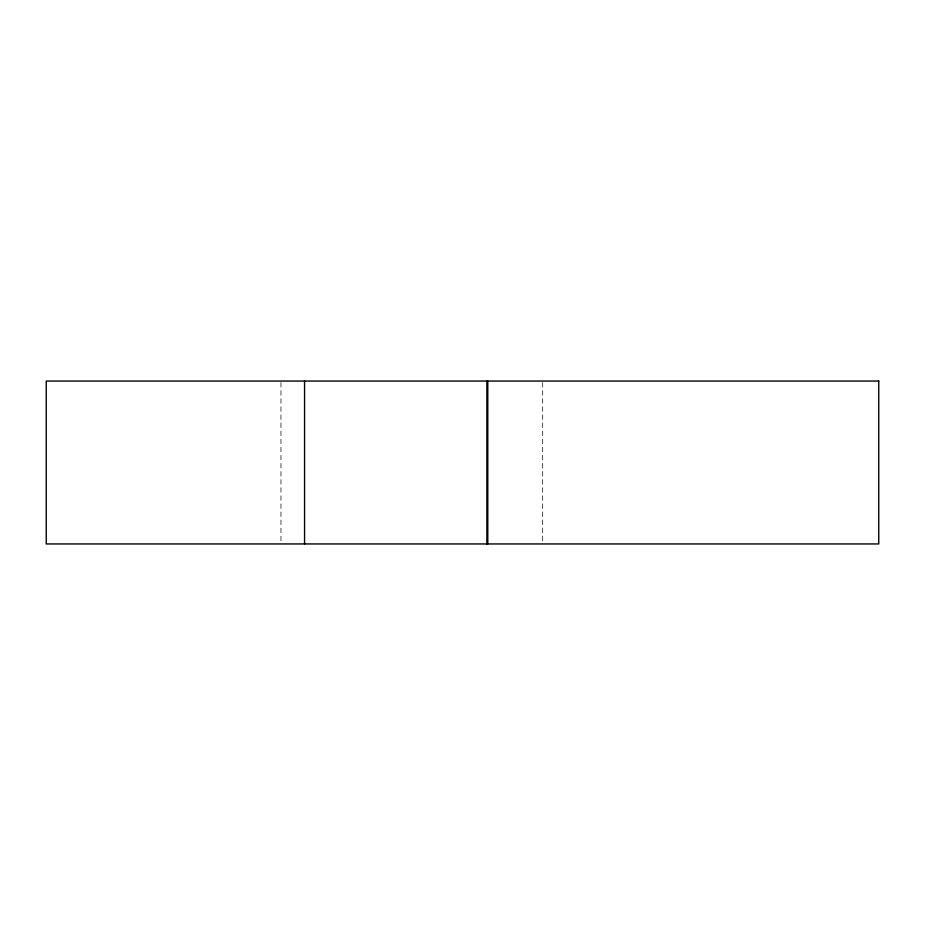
<?xml version="1.0" encoding="UTF-8"?>
<svg xmlns="http://www.w3.org/2000/svg" width="925" height="925" viewBox="0 0 925 925"><rect width="100%" height="100%" fill="white"/><g stroke="black" fill="none" stroke-linecap="round" stroke-linejoin="round"><path stroke-width="0.69" stroke-dasharray="4.62 3.47" d="M542.686 382.499L542.686 543.946M280.957 382.499L280.957 542.501"/><path stroke-width="1.39" d="M487.787 381.054L487.787 543.946M486.862 381.054L486.862 543.946M304.568 381.054L304.568 543.946M878.75 381.054L46.25 381.054L46.25 543.946L878.75 543.946L878.75 381.054"/></g></svg>
